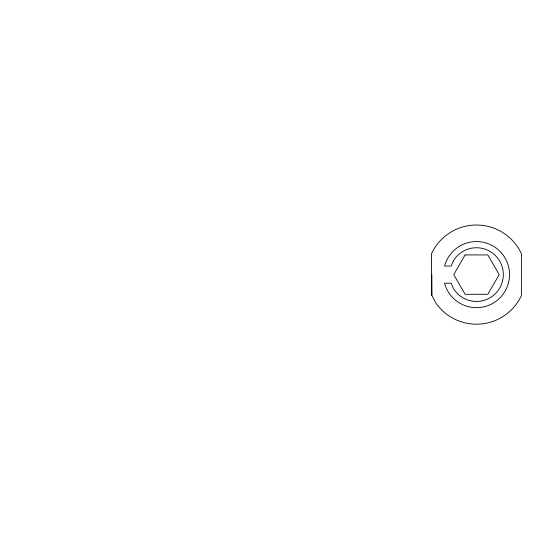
<?xml version="1.0" encoding="UTF-8"?>
<svg xmlns="http://www.w3.org/2000/svg" width="549" height="549" viewBox="0 0 549 549"><rect width="100%" height="100%" fill="white"/><g stroke="black" fill="none" stroke-linecap="round" stroke-linejoin="round"><path stroke-width="0.82" d="M431.789 295.266L435.995 303.254A49.588 49.588 0 0 0 521.55 295.266L521.55 253.947A49.588 49.588 0 0 0 431.439 253.837L431.789 295.266L431.789 274.61M453.213 261.18L451.189 266.052L444.539 266.052A33.057 33.057 0 0 1 495.431 247.53A33.057 33.057 0 0 1 495.431 301.689A33.057 33.057 0 0 1 444.539 283.16L451.189 283.16L453.213 288.04A26.86 26.86 0 0 0 493.736 295.184A26.86 26.86 0 0 0 493.736 254.029A26.86 26.86 0 0 0 453.213 261.18M465.106 254.921L453.742 274.61L465.106 294.291L487.835 294.291L499.199 274.61L487.835 254.921L465.106 254.921"/></g></svg>
